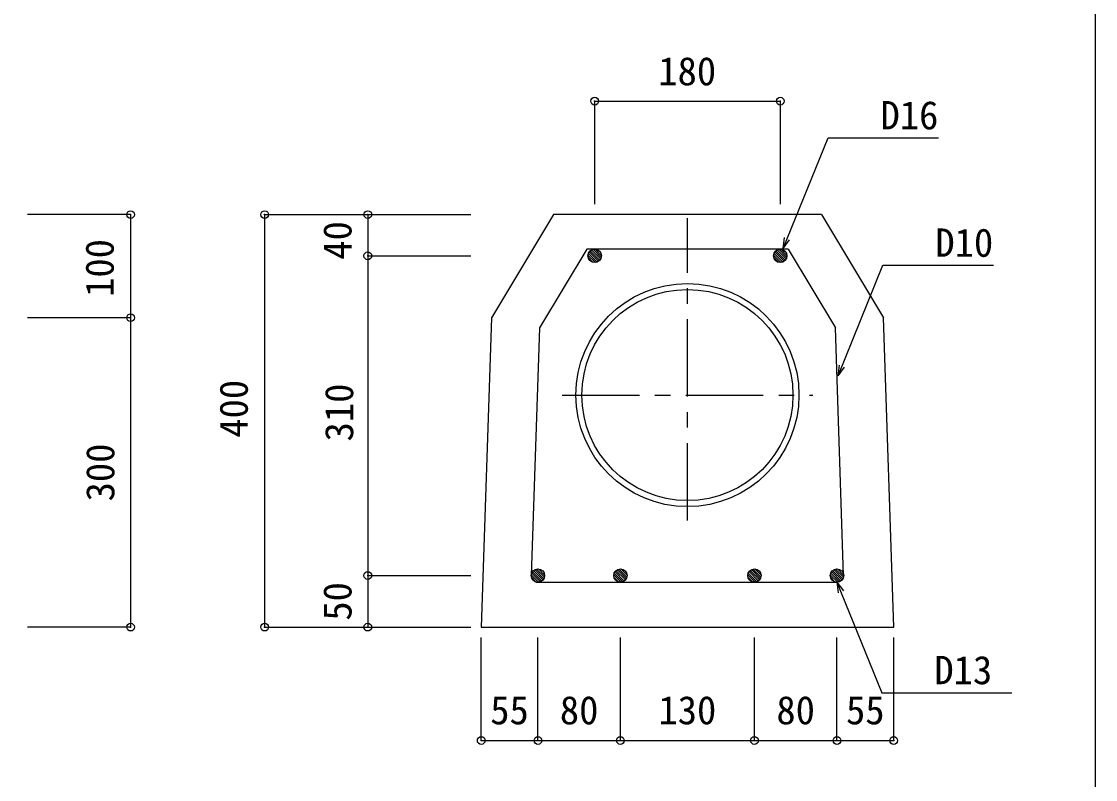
# Model space of a CAD drawing. Units: millimetres at full size, sheet at 1:15. Extents: x -2099 to 2101, y -1453 to 1487.
# Drawn here: x 1059 to 2101, y -718 to 17 of the extents above; entities that cross this region are included whole.
import ezdxf
from ezdxf.enums import TextEntityAlignment as Align

# ---------------------------------------------------------------- set-up
doc = ezdxf.new("R2010")
doc.units = ezdxf.units.MM
doc.header["$LTSCALE"] = 15
doc.header["$PDMODE"] = 32
doc.header["$PDSIZE"] = 7.5
doc.linetypes.add('CHAIN1', pattern=[8, 5, -1, 1, -1])
doc.layers.add('0-0', color=7, linetype='Continuous')
doc.styles.add('ＭＳ ゴシック', font='')
doc.styles.get('ＭＳ ゴシック').set_extended_font_data('MS Gothic')

msp = doc.modelspace()

# ---------------------------------------------------------------- linework, layer by layer
at = {"layer": '0-0', "color": 4}
for p, q in [((1615.05, -60.72), (1615.05, -160.72)), ((1165.04, -170.72), (1065.04, -170.72)), ((1165.04, -170.72), (1065.04, -170.72)), ((1165.04, -170.72), (1165.04, -270.72)), ((1295.05, -170.72), (1295.05, -570.72)), ((1395.05, -210.72), (1495.05, -210.72)), ((1165.04, -270.72), (1065.04, -270.72)), ((1165.04, -270.72), (1165.04, -570.72)), ((1395.05, -520.72), (1395.05, -570.72)), ((1395.05, -520.72), (1495.05, -520.72)), ((1165.04, -570.72), (1065.04, -570.72)), ((1505.05, -680.72), (1505.05, -580.72)), ((1560.05, -680.72), (1560.05, -580.72)), ((1640.05, -680.72), (1640.05, -580.72)), ((1770.05, -680.72), (1770.05, -580.72)), ((1850.05, -680.72), (1850.05, -580.72)), ((1905.05, -680.72), (1905.05, -580.72)), ((1505.05, -680.72), (1560.05, -680.72)), ((1560.05, -680.72), (1640.05, -680.72)), ((1640.05, -680.72), (1770.05, -680.72)), ((1770.05, -680.72), (1850.05, -680.72)), ((1850.05, -680.72), (1905.05, -680.72))]:
    msp.add_line(p, q, dxfattribs=at)
at = {"layer": '0-0'}
for p, q in [((1797.84, -203.51), (1841.36, -96.36)), ((1841.36, -96.36), (1948.51, -96.36)), ((1797.84, -203.51), (1799.13, -193.09)), ((1797.84, -203.51), (1804.17, -195.13)), ((1609.74, -206.95), (1618.81, -216.02)), ((1610.75, -205.84), (1619.92, -215.01)), ((1612, -204.97), (1620.79, -213.76)), ((1613.55, -204.39), (1621.37, -212.22)), ((1615.51, -204.23), (1621.53, -210.25)), ((1789.74, -206.95), (1798.81, -216.02)), ((1790.75, -205.84), (1799.92, -215.01)), ((1792, -204.97), (1800.79, -213.76)), ((1793.55, -204.39), (1801.37, -212.22)), ((1795.51, -204.23), (1801.53, -210.25)), ((1608.58, -210.03), (1615.73, -217.18)), ((1608.75, -212.32), (1613.44, -217.01)), ((1609, -208.33), (1617.43, -216.76)), ((1788.58, -210.03), (1795.73, -217.18)), ((1788.75, -212.32), (1793.44, -217.01)), ((1789, -208.33), (1797.43, -216.76)), ((1851.07, -327.04), (1894.6, -219.89)), ((1894.6, -219.89), (2001.74, -219.89)), ((1851.07, -327.04), (1852.37, -316.62)), ((1851.07, -327.04), (1857.4, -318.66)), ((1553.58, -520.03), (1560.73, -527.18)), ((1554, -518.33), (1562.43, -526.76)), ((1554.74, -516.96), (1563.81, -526.02)), ((1555.75, -515.84), (1564.92, -525.01)), ((1557, -514.97), (1565.79, -523.76)), ((1558.55, -514.39), (1566.37, -522.22)), ((1560.51, -514.23), (1566.53, -520.25)), ((1633.58, -520.03), (1640.73, -527.17)), ((1634, -518.32), (1642.43, -526.75)), ((1634.74, -516.95), (1643.81, -526.01)), ((1635.75, -515.83), (1644.92, -525)), ((1637, -514.96), (1645.79, -523.75)), ((1638.55, -514.38), (1646.37, -522.21)), ((1640.51, -514.22), (1646.53, -520.24)), ((1763.58, -520.03), (1770.73, -527.18)), ((1764, -518.33), (1772.43, -526.76)), ((1764.74, -516.95), (1773.81, -526.01)), ((1765.75, -515.83), (1774.92, -525.01)), ((1767, -514.97), (1775.79, -523.75)), ((1768.55, -514.39), (1776.37, -522.21)), ((1770.51, -514.23), (1776.53, -520.25)), ((1843.58, -520.03), (1850.73, -527.18)), ((1844, -518.33), (1852.43, -526.76)), ((1844.74, -516.95), (1853.81, -526.01)), ((1845.75, -515.84), (1854.92, -525.01)), ((1847, -514.97), (1855.79, -523.75)), ((1848.55, -514.39), (1856.37, -522.21)), ((1850.51, -514.23), (1856.53, -520.25)), ((1553.75, -522.32), (1558.44, -527.02)), ((1633.75, -522.31), (1638.44, -527.01)), ((1763.75, -522.32), (1768.44, -527.01)), ((1843.75, -522.32), (1848.44, -527.01)), ((1850.05, -527.21), (1851.35, -537.63)), ((1850.05, -527.21), (1856.38, -535.58)), ((1850.05, -527.21), (1893.61, -634.34)), ((1893.61, -634.34), (2019.73, -634.34))]:
    msp.add_line(p, q, dxfattribs=at)
at = {"layer": '0-0', "color": 3}
for p, q in [((1575.05, -170.72), (1515.05, -270.72)), ((1835.05, -170.72), (1575.05, -170.72)), ((1835.05, -170.72), (1895.05, -270.72))]:
    msp.add_line(p, q, dxfattribs=at)
at = {"layer": '0-0', "color": 4, "linetype": 'CHAIN1'}
for p, q in [((1705.05, -467.22), (1705.05, -174.22)), ((1583.55, -345.72), (1826.55, -345.72))]:
    msp.add_line(p, q, dxfattribs=at)
at = {"layer": '0-0', "color": 2}
for p, q in [((1607.39, -204.22), (1561.56, -280.59)), ((1802.7, -204.22), (1607.39, -204.22)), ((1802.7, -204.22), (1848.53, -280.59)), ((1561.56, -280.59), (1553.56, -520.72)), ((1856.53, -520.71), (1848.53, -280.59)), ((1558.44, -527.22), (1850.05, -527.17))]:
    msp.add_line(p, q, dxfattribs=at)
at = {"layer": '0-0', "color": 5}
msp.add_lwpolyline([(-2099.23, 1486.51), (-2099.23, -1453.49), (2100.77, -1453.49), (2100.77, 1486.51)], dxfattribs=at)
at = {"layer": '0-0', "color": 4}
for points in [[(1615.05, -60.72), (1795.05, -60.72), (1795.05, -160.72)], [(1295.05, -170.72), (1395.05, -170.72), (1495.05, -170.72)], [(1395.05, -170.72), (1395.05, -210.72), (1395.05, -520.72)], [(1295.05, -570.72), (1395.05, -570.72), (1495.05, -570.72)]]:
    msp.add_lwpolyline(points, dxfattribs=at)
at = {"layer": '0-0', "color": 3}
msp.add_lwpolyline([(1515.05, -270.72), (1505.05, -570.72), (1905.05, -570.72), (1895.05, -270.72)], dxfattribs=at)
at = {"layer": '0-0', "color": 2}
for centre in [(1615.05, -210.72), (1795.05, -210.72), (1560.05, -520.72), (1640.05, -520.71), (1770.05, -520.71), (1850.05, -520.71)]:
    msp.add_circle(centre, 6.5, dxfattribs=at)
at = {"layer": '0-0', "color": 3}
for radius in [108.15, 102.35]:
    msp.add_circle((1705.05, -345.72), radius, dxfattribs=at)
at = {"layer": '0-0', "color": 4}
for p in [(1615.05, -60.72), (1795.05, -60.72), (1165.04, -170.72), (1295.05, -170.72), (1395.05, -170.72), (1395.05, -210.72), (1165.04, -270.72), (1395.05, -520.72), (1165.04, -570.72), (1295.05, -570.72), (1395.05, -570.72), (1505.05, -680.72), (1560.05, -680.72), (1640.05, -680.72), (1770.05, -680.72), (1850.05, -680.72), (1905.05, -680.72)]:
    msp.add_point(p, dxfattribs=at)

# ---------------------------------------------------------------- texts
at = {"layer": '0-0', "color": 4, "style": 'ＭＳ ゴシック'}
for s, p in [('180', (1676.78, -53.65)), ('D16', (1892.26, -96.36)), ('D10', (1945.49, -219.89)), ('D13', (1944.5, -634.31)), ('55', (1513.8, -673.22)), ('80', (1581.3, -673.22)), ('130', (1676.92, -673.22)), ('80', (1791.3, -673.22)), ('55', (1858.8, -673.22))]:
    msp.add_text(s, height=27.49, dxfattribs=at).set_placement(p, align=Align.BOTTOM_LEFT)
for s, p in [('40', (1387.55, -214.47)), ('100', (1156.92, -250.54)), ('400', (1286.95, -387.07)), ('310', (1389.17, -390.69)), ('300', (1157.54, -448.84)), ('50', (1387.55, -564.47))]:
    msp.add_text(s, height=27.49, rotation=90, dxfattribs=at).set_placement(p, align=Align.BOTTOM_LEFT)

doc.saveas('drawing.dxf')
